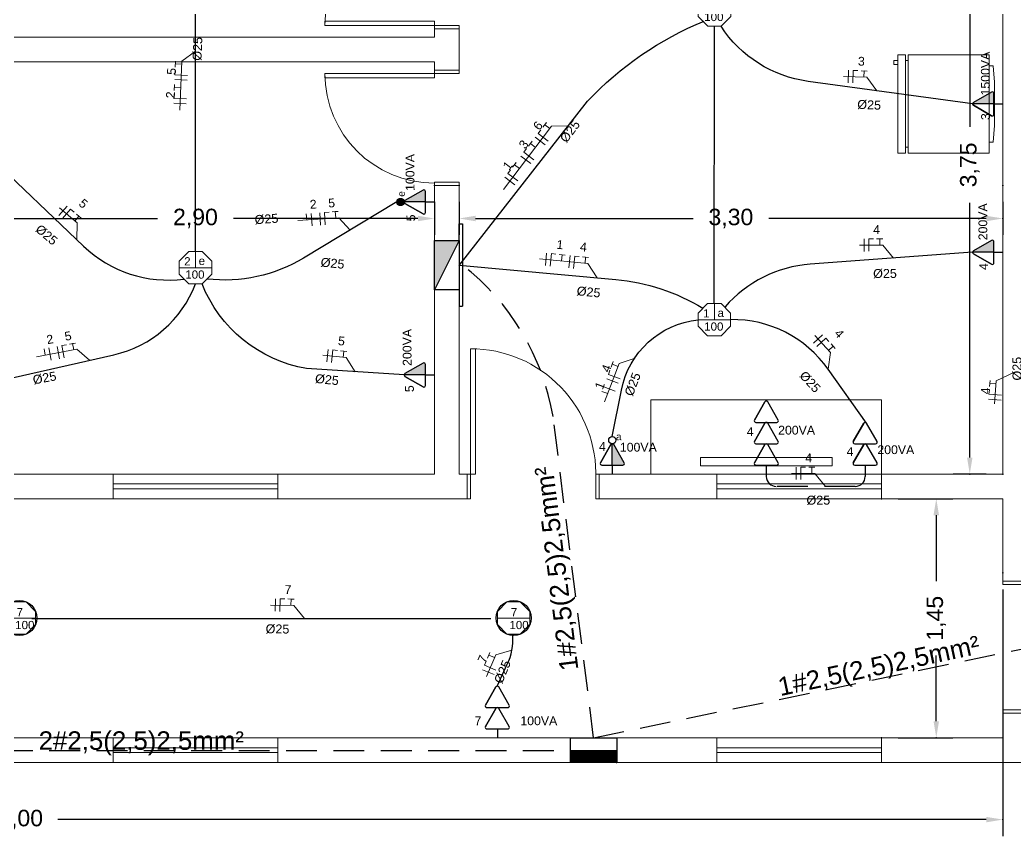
# Model space of a CAD drawing. Header units: millimetres. Extents: x 53 to 176, y -29 to 32.
# Drawn here: x 67.81 to 73.85, y 10.38 to 15.33 of the extents above; entities that cross this region are included whole.
import ezdxf

# ---------------------------------------------------------------- set-up
doc = ezdxf.new("R2010")
doc.units = ezdxf.units.MM
doc.linetypes.add('HIDDEN', pattern=[0.375, 0.25, -0.125])
doc.layers.get('0').update_dxf_attribs({"lineweight": 30})
for name, color, linetype in [('1 - Circuitos', 7, 'Continuous'), ('12 - Divisão dos circuitos', 7, 'Continuous'), ('5 - Identificadores', 7, 'Continuous'), ('7 - Eletroduto', 6, 'Continuous'), ('8 - Pontos de luz', 5, 'Continuous'), ('Pontos de iluminação', 5, 'Continuous'), ('Pontos de Tomadas', 240, 'Continuous')]:
    doc.layers.add(name, color=color, linetype=linetype)
for name, color, linetype, lineweight in [('19 - Diametros', 10, 'Continuous', 18), ('2 - Cotas', 242, 'Continuous', 9), ('3 - Cozinha', 160, 'Continuous', 20), ('4 - Edificação', 8, 'Continuous', 20), ('Portas', 251, 'Continuous', 9)]:
    doc.layers.add(name, color=color, linetype=linetype, lineweight=lineweight)
doc.styles.add('Arial0', font='arial.ttf', dxfattribs={"height": 3.14658})
doc.styles.add('SEACAD_Arial', font='arial.ttf')
doc.styles.get("Standard").update_dxf_attribs({"font": 'arial.ttf'})
doc.dimstyles.new('ISO-25', dxfattribs={"dimtxt": 0.1, "dimasz": 0.1, "dimexe": 0.1, "dimexo": 0.1, "dimgap": 0.1, "dimtad": 0, "dimzin": 1, "dimtxsty": 'Standard', "dimcen": 0.1, "dimadec": 0, "dimazin": 0, "dimtfac": 1, "dimtmove": 0, "dimatfit": 3, "dimfxl": 1, "dimarcsym": 0})

# ---------------------------------------------------------------- blocks, each defined once
blk = doc.blocks.new('*D44')
at = {"layer": '12 - Divisão dos circuitos', "color": 0, "transparency": 16777216}
for p in [(67.4208, 14.3244), (70.3208, 14.3244), (67.4208, 14.1244)]:
    blk.add_point(p, dxfattribs=at)
at = {"layer": '2 - Cotas', "color": 0, "lineweight": -2, "transparency": 16777216}
for p, q in [((67.4208, 14.2244), (67.4208, 14.0244)), ((70.3208, 14.2244), (70.3208, 14.0244)), ((67.5208, 14.1244), (68.6403, 14.1244)), ((70.2208, 14.1244), (69.1014, 14.1244))]:
    blk.add_line(p, q, dxfattribs=at)
at = {"layer": '2 - Cotas', "color": 0, "transparency": 16777216}
for points in [[(67.5208, 14.141), (67.5208, 14.1077), (67.4208, 14.1244)], [(70.2208, 14.141), (70.2208, 14.1077), (70.3208, 14.1244)]]:
    blk.add_solid(points, dxfattribs=at)
at = {"layer": '2 - Cotas', "color": 0, "transparency": 16777216, "insert": (68.8708, 14.1244), "char_height": 0.1, "attachment_point": 5}
blk.add_mtext('2,90', dxfattribs=at)
blk = doc.blocks.new('*D56')
at = {"layer": '12 - Divisão dos circuitos', "color": 0, "transparency": 16777216}
for p in [(73.7708, 16.3244), (73.5708, 12.5744), (73.7708, 12.5744)]:
    blk.add_point(p, dxfattribs=at)
at = {"layer": '2 - Cotas', "color": 0, "lineweight": -2, "transparency": 16777216}
for p, q in [((73.6708, 16.3244), (73.4708, 16.3244)), ((73.5708, 16.2244), (73.5708, 14.6796)), ((73.5708, 12.6744), (73.5708, 14.2192)), ((73.6708, 12.5744), (73.4708, 12.5744))]:
    blk.add_line(p, q, dxfattribs=at)
at = {"layer": '2 - Cotas', "color": 0, "transparency": 16777216}
for points in [[(73.5542, 16.2244), (73.5875, 16.2244), (73.5708, 16.3244)], [(73.5542, 12.6744), (73.5875, 12.6744), (73.5708, 12.5744)]]:
    blk.add_solid(points, dxfattribs=at)
at = {"layer": '2 - Cotas', "color": 0, "transparency": 16777216, "insert": (73.5708, 14.4494), "char_height": 0.1, "attachment_point": 5, "rotation": 90}
blk.add_mtext('3,75', dxfattribs=at)
blk = doc.blocks.new('*D57')
at = {"layer": '12 - Divisão dos circuitos', "color": 0, "transparency": 16777216}
for p in [(70.4708, 14.3244), (73.7708, 14.3244), (73.7708, 14.1244)]:
    blk.add_point(p, dxfattribs=at)
at = {"layer": '2 - Cotas', "color": 0, "lineweight": -2, "transparency": 16777216}
for p, q in [((70.4708, 14.2244), (70.4708, 14.0244)), ((73.7708, 14.2244), (73.7708, 14.0244)), ((70.5708, 14.1244), (71.8912, 14.1244)), ((73.6708, 14.1244), (72.3505, 14.1244))]:
    blk.add_line(p, q, dxfattribs=at)
at = {"layer": '2 - Cotas', "color": 0, "transparency": 16777216}
for points in [[(70.5708, 14.141), (70.5708, 14.1077), (70.4708, 14.1244)], [(73.6708, 14.141), (73.6708, 14.1077), (73.7708, 14.1244)]]:
    blk.add_solid(points, dxfattribs=at)
at = {"layer": '2 - Cotas', "color": 0, "transparency": 16777216, "insert": (72.1208, 14.1244), "char_height": 0.1, "attachment_point": 5}
blk.add_mtext('3,30', dxfattribs=at)
blk = doc.blocks.new('DUPLEX320PL')
for p, q in [((-0.058, -0.1246), (-0.058, -0.6181)), ((-0.058, -0.1246), (0.538, -0.1246)), ((0.538, -0.6181), (0.538, -0.1246)), ((0.538, -0.6181), (-0.058, -0.6181)), ((0.538, -0.6338), (-0.058, -0.6338)), ((-0.058, -0.6338), (-0.058, -0.6799)), ((-0.023, -0.6181), (-0.023, -0.6338)), ((0.503, -0.6338), (0.503, -0.6181)), ((0.538, -0.6338), (0.538, -0.6799)), ((-0.058, -0.6799), (0.538, -0.6799))]:
    blk.add_line(p, q)
blk.add_lwpolyline([(0.4713, -0.1246), (0.4713, -0.1005), (0.3713, -0.0932), (0.1087, -0.0932), (0.0087, -0.1005), (0.0087, -0.1246)])
blk.add_lwpolyline([(0.4797, -0.6799), (0.4797, -0.7042), (0.5039, -0.7042), (0.5039, -0.6799)], close=True)
blk = doc.blocks.new('*D73')
at = {"layer": '12 - Divisão dos circuitos', "color": 0, "transparency": 16777216}
for p in [(61.7708, 11.9744), (73.7708, 11.9744), (73.7708, 10.4782)]:
    blk.add_point(p, dxfattribs=at)
at = {"layer": '2 - Cotas', "color": 0, "lineweight": -2, "transparency": 16777216}
for p, q in [((61.7708, 11.8744), (61.7708, 10.3782)), ((73.7708, 11.8744), (73.7708, 10.3782)), ((61.8708, 10.4782), (67.507, 10.4782)), ((73.6708, 10.4782), (68.0347, 10.4782))]:
    blk.add_line(p, q, dxfattribs=at)
at = {"layer": '2 - Cotas', "color": 0, "transparency": 16777216}
for points in [[(61.8708, 10.4948), (61.8708, 10.4615), (61.7708, 10.4782)], [(73.6708, 10.4948), (73.6708, 10.4615), (73.7708, 10.4782)]]:
    blk.add_solid(points, dxfattribs=at)
at = {"layer": '2 - Cotas', "color": 0, "transparency": 16777216, "insert": (67.7708, 10.4782), "char_height": 0.1, "attachment_point": 5}
blk.add_mtext('12,00', dxfattribs=at)
blk = doc.blocks.new('*D74')
at = {"layer": '12 - Divisão dos circuitos', "color": 0, "transparency": 16777216}
for p in [(73.0358, 12.4244), (73.0358, 10.9744), (73.3674, 10.9744)]:
    blk.add_point(p, dxfattribs=at)
at = {"layer": '2 - Cotas', "color": 0, "lineweight": -2, "transparency": 16777216}
for p, q in [((73.1358, 12.4244), (73.4674, 12.4244)), ((73.3674, 12.3244), (73.3674, 11.9249)), ((73.3674, 11.0744), (73.3674, 11.4738)), ((73.1358, 10.9744), (73.4674, 10.9744))]:
    blk.add_line(p, q, dxfattribs=at)
at = {"layer": '2 - Cotas', "color": 0, "transparency": 16777216}
for points in [[(73.3507, 12.3244), (73.384, 12.3244), (73.3674, 12.4244)], [(73.3507, 11.0744), (73.384, 11.0744), (73.3674, 10.9744)]]:
    blk.add_solid(points, dxfattribs=at)
at = {"layer": '2 - Cotas', "color": 0, "transparency": 16777216, "insert": (73.3674, 11.6994), "char_height": 0.1, "attachment_point": 5, "rotation": 90}
blk.add_mtext('1,45', dxfattribs=at)
blk = doc.blocks.new('Sensor')
at = {"color": 5, "linetype": 'Continuous', "lineweight": 15, "true_color": 0x000005}
blk.add_lwpolyline([(63.6396, -14.1566), (63.5583, -14.1566), (63.5009, -14.215), (63.5009, -14.2947), (63.5583, -14.3531), (63.6396, -14.3531), (63.698, -14.2947), (63.698, -14.215)], close=True, dxfattribs=at)
blk.add_lwpolyline([(63.698, -14.2551), (63.5009, -14.2551), (63.5009, -14.2551)], dxfattribs=at)
at = {"layer": '8 - Pontos de luz'}
blk.add_circle((63.5995, -14.2551), 0.1064, dxfattribs=at)
at = {"layer": '5 - Identificadores'}
for tag, p in [('N', (63.5826, -14.2443)), ('S', (63.5739, -14.3226))]:
    blk.add_attdef(tag, p, '', height=0.05, dxfattribs=at)
blk = doc.blocks.new('ponto de luz')
at = {"color": 5, "linetype": 'Continuous', "lineweight": 15, "true_color": 0x000005}
blk.add_lwpolyline([(63.6396, -13.7603), (63.5583, -13.7603), (63.5009, -13.8188), (63.5009, -13.8984), (63.5583, -13.9569), (63.6396, -13.9569), (63.698, -13.8984), (63.698, -13.8188)], close=True, dxfattribs=at)
for points in [[(63.5995, -13.8589), (63.5995, -13.7603), (63.5995, -13.7603)], [(63.698, -13.8589), (63.5009, -13.8589), (63.5009, -13.8589)]]:
    blk.add_lwpolyline(points, dxfattribs=at)
at = {"layer": '1 - Circuitos'}
blk.add_attdef('N', (63.5309, -13.8452), '', height=0.05, dxfattribs=at)
at = {"layer": '5 - Identificadores', "flags": 4}
for tag, p in [('R', (63.6187, -13.8426)), ('S', (63.5376, -13.9254))]:
    blk.add_attdef(tag, p, '', height=0.05, dxfattribs=at)

msp = doc.modelspace()

# ---------------------------------------------------------------- hatches: boundary and pattern name
at = {"layer": '7 - Eletroduto'}
h = msp.add_hatch(color=256, dxfattribs=at)
h.dxf.hatch_style = 1
h.paths.add_polyline_path([(70.3208, 13.9917), (70.3208, 13.6917), (70.4708, 13.9917)])
at = {"layer": 'Pontos de Tomadas'}
h = msp.add_hatch(color=256, dxfattribs=at)
h.dxf.hatch_style = 1
h.paths.add_polyline_path([(73.5924, 14.8278, 0.268035), (73.5875, 14.8194), (73.7172, 14.8194), (73.7172, 14.8829, 0.577243), (73.7026, 14.8914)])
h = msp.add_hatch(color=256, dxfattribs=at)
h.dxf.hatch_style = 1
h.paths.add_polyline_path([(70.1424, 14.2328, 0.268035), (70.1375, 14.2244), (70.2672, 14.2244), (70.2672, 14.2879, 0.577243), (70.2526, 14.2964)])
h = msp.add_hatch(color=256, dxfattribs=at)
h.dxf.hatch_style = 1
h.paths.add_polyline_path([(70.1375, 14.2244, 1), (70.0935, 14.2244, 1)])
h = msp.add_hatch(color=256, dxfattribs=at)
h.dxf.hatch_style = 1
h.paths.add_polyline_path([(73.5924, 13.9278, 0.268035), (73.5875, 13.9194), (73.7172, 13.9194), (73.7172, 13.9829, 0.577243), (73.7026, 13.9914)])
h = msp.add_hatch(color=256, dxfattribs=at)
h.dxf.hatch_style = 1
h.paths.add_polyline_path([(70.1424, 13.1835, 0.268035), (70.1375, 13.175), (70.2672, 13.175), (70.2672, 13.2386, 0.577243), (70.2526, 13.247)])
h = msp.add_hatch(color=256, dxfattribs=at)
h.dxf.hatch_style = 1
h.paths.add_polyline_path([(71.4093, 12.7528, 0.268035), (71.4008, 12.7577), (71.4008, 12.628), (71.4644, 12.628, 0.577243), (71.4728, 12.6426)])

# ---------------------------------------------------------------- linework, layer by layer
at = {"layer": '1 - Circuitos', "color": 5, "linetype": 'Continuous', "lineweight": 15, "true_color": 0x000005}
for points in [[(68.8704, 15.1386), (68.7882, 15.0778), (68.775, 14.7824)], [(73.0072, 14.8987), (72.9461, 14.9806), (72.8048, 14.9865)], [(71.1341, 14.6869), (71.0319, 14.6837), (70.7402, 14.3002)], [(68.1503, 13.9953), (68.1526, 14.0975), (68.0448, 14.1891)], [(69.8102, 14.0543), (69.7404, 14.129), (69.4928, 14.1116)], [(73.1076, 13.884), (73.0428, 13.963), (72.9013, 13.9623)], [(71.3093, 13.7649), (71.2532, 13.8504), (70.9589, 13.8802)], [(72.7111, 13.2094), (72.726, 13.3105), (72.6304, 13.4147)], [(68.2278, 13.2649), (68.15, 13.3312), (67.906, 13.286)], [(69.8412, 13.1949), (69.7851, 13.2803), (69.6443, 13.2944)], [(71.5397, 13.2761), (71.4426, 13.2441), (71.3545, 13.012)], [(73.8458, 13.1947), (73.7318, 13.1406), (73.721, 12.9995)], [(72.6951, 12.4994), (72.6304, 12.5784), (72.4889, 12.5777)], [(69.532, 11.6976), (69.4686, 11.7778), (69.3272, 11.7796)], [(70.7912, 11.5055), (70.6931, 11.477), (70.6381, 11.3466)]]:
    msp.add_lwpolyline(points, dxfattribs=at)
at = {"layer": '1 - Circuitos', "color": 7, "linetype": 'Continuous', "lineweight": 15, "true_color": 0x000007}
for points in [[(68.7484, 15.0425), (68.7501, 15.0796), (68.7493, 15.0616), (68.7874, 15.0599)], [(68.7476, 15.0231), (68.7463, 14.9954), (68.8219, 14.992)], [(72.8317, 14.9479), (72.8348, 15.0235), (72.8348, 15.0235)], [(72.8912, 15.0211), (72.8636, 15.0223), (72.8604, 14.9467)], [(72.9107, 15.0203), (72.9477, 15.0188), (72.9298, 15.0195), (72.9282, 14.9814)], [(68.7421, 14.8999), (68.7437, 14.9369), (68.7429, 14.9189), (68.7811, 14.9172)], [(68.8206, 14.9633), (68.745, 14.9666), (68.745, 14.9666)], [(68.7412, 14.8804), (68.74, 14.8527), (68.8155, 14.8494)], [(68.8142, 14.8206), (68.7387, 14.8239), (68.7387, 14.8239)], [(70.9791, 14.6774), (71.0015, 14.7069), (70.9907, 14.6926), (71.021, 14.6694)], [(70.9673, 14.6619), (70.9505, 14.6398), (71.0107, 14.594)], [(70.8926, 14.5637), (70.9151, 14.5932), (70.9042, 14.5789), (70.9346, 14.5558)], [(70.9933, 14.5711), (70.9331, 14.6169), (70.9331, 14.6169)], [(70.9068, 14.4574), (70.8466, 14.5032), (70.8466, 14.5032)], [(70.8808, 14.5482), (70.8641, 14.5262), (70.9243, 14.4804)], [(70.7949, 14.4352), (70.8174, 14.4647), (70.8065, 14.4504), (70.8369, 14.4273)], [(70.7831, 14.4198), (70.7664, 14.3977), (70.8266, 14.3519)], [(70.8091, 14.329), (70.7489, 14.3748), (70.7489, 14.3748)], [(68.0422, 14.1421), (68.0912, 14.1998), (68.0912, 14.1998)], [(68.1342, 14.1632), (68.1131, 14.1811), (68.0642, 14.1235)], [(68.1491, 14.1506), (68.1773, 14.1266), (68.1636, 14.1382), (68.1389, 14.1091)], [(69.5464, 14.1157), (69.5437, 14.1534), (69.5437, 14.1534)], [(69.5792, 14.0801), (69.5739, 14.1556), (69.5739, 14.1556)], [(69.6303, 14.0837), (69.625, 14.1591), (69.625, 14.1591)], [(69.6814, 14.1631), (69.6538, 14.1612), (69.659, 14.0857)], [(69.7008, 14.1645), (69.7378, 14.1671), (69.7198, 14.1658), (69.7225, 14.1277)], [(72.9299, 13.925), (72.9296, 14.0006), (72.9296, 14.0006)], [(72.9861, 14.0009), (72.9584, 14.0008), (72.9588, 13.9252)], [(73.0055, 14.001), (73.0426, 14.0012), (73.0246, 14.0011), (73.0248, 13.9629)], [(70.9949, 13.839), (71.0025, 13.9142), (71.0025, 13.9142)], [(71.0587, 13.9085), (71.0312, 13.9113), (71.0236, 13.836)], [(71.0781, 13.9065), (71.115, 13.9028), (71.0971, 13.9046), (71.0932, 13.8666)], [(71.137, 13.8245), (71.1446, 13.8998), (71.1446, 13.8998)], [(71.2008, 13.8941), (71.1733, 13.8968), (71.1656, 13.8216)], [(71.2202, 13.8921), (71.2571, 13.8883), (71.2392, 13.8902), (71.2353, 13.8522)], [(72.622, 13.3684), (72.6777, 13.4196), (72.6777, 13.4196)], [(68.0875, 13.3585), (68.0603, 13.3534), (68.074, 13.2791)], [(68.1066, 13.362), (68.1431, 13.3688), (68.1254, 13.3655), (68.1324, 13.328)], [(72.7159, 13.3779), (72.6972, 13.3983), (72.6415, 13.3472)], [(72.7291, 13.3636), (72.7542, 13.3363), (72.742, 13.3495), (72.7139, 13.3237)], [(67.9587, 13.2962), (67.9518, 13.3333), (67.9518, 13.3333)], [(67.9953, 13.2645), (67.9815, 13.3388), (67.9815, 13.3388)], [(68.0457, 13.2738), (68.0319, 13.3482), (68.0319, 13.3482)], [(69.6688, 13.2543), (69.6764, 13.3296), (69.6764, 13.3296)], [(69.7326, 13.3239), (69.7051, 13.3267), (69.6975, 13.2515)], [(69.752, 13.322), (69.7889, 13.3183), (69.771, 13.3201), (69.7672, 13.2821)], [(71.3938, 13.223), (71.4069, 13.2577), (71.4005, 13.2409), (71.4362, 13.2273)], [(71.3869, 13.2048), (71.377, 13.1789), (71.4477, 13.1521)], [(71.4375, 13.1251), (71.3668, 13.152), (71.3668, 13.152)], [(73.691, 13.1049), (73.6938, 13.1418), (73.6924, 13.1239), (73.7305, 13.121)], [(71.3732, 13.0624), (71.3379, 13.0758), (71.3379, 13.0758)], [(71.4193, 13.0772), (71.3486, 13.1041), (71.3486, 13.1041)], [(73.6895, 13.0854), (73.6874, 13.0578), (73.7628, 13.0521)], [(73.7606, 13.0233), (73.6852, 13.0291), (73.6852, 13.0291)], [(72.5175, 12.5404), (72.5171, 12.616), (72.5171, 12.616)], [(72.5736, 12.6163), (72.5459, 12.6162), (72.5463, 12.5406)], [(72.5931, 12.6164), (72.6302, 12.6166), (72.6122, 12.6165), (72.6124, 12.5783)], [(69.3551, 11.7418), (69.3561, 11.8174), (69.3561, 11.8174)], [(69.4126, 11.8167), (69.3849, 11.817), (69.3839, 11.7414)], [(69.4321, 11.8164), (69.4691, 11.8159), (69.4511, 11.8162), (69.4507, 11.778)], [(70.6435, 11.4576), (70.6579, 11.4918), (70.6509, 11.4752), (70.6861, 11.4604)], [(70.6359, 11.4397), (70.6252, 11.4142), (70.6949, 11.3848)], [(70.6837, 11.3583), (70.614, 11.3876), (70.614, 11.3876)]]:
    msp.add_lwpolyline(points, dxfattribs=at)
at = {"layer": '3 - Cozinha'}
for points in [[(73.0358, 13.0244), (71.6358, 13.0244), (71.6358, 12.5744), (73.0358, 12.5744)], [(72.7358, 12.6744), (71.9358, 12.6744), (71.9358, 12.6244), (72.7358, 12.6244)]]:
    msp.add_lwpolyline(points, close=True, dxfattribs=at)
at = {"layer": '4 - Edificação'}
for p, q in [((73.7708, 16.3244), (73.7708, 12.5744)), ((67.4208, 15.2244), (70.3208, 15.2244)), ((70.3208, 15.2244), (70.3208, 15.2744)), ((70.3208, 15.2744), (70.4708, 15.2744)), ((70.4708, 15.2744), (70.4708, 15.0244)), ((67.4208, 15.0744), (70.3208, 15.0744)), ((70.3208, 15.0244), (70.3208, 15.0744)), ((70.4708, 15.0244), (70.3208, 15.0244)), ((70.4708, 14.3244), (70.3208, 14.3244)), ((70.3208, 14.3244), (70.3208, 12.5744)), ((70.4708, 12.5744), (70.4708, 14.3244)), ((70.3208, 12.5744), (67.4208, 12.5744)), ((70.5408, 12.5744), (70.4708, 12.5744)), ((73.7708, 12.5744), (71.3008, 12.5744)), ((71.3208, 12.4244), (71.3208, 12.5744)), ((63.6208, 12.4244), (70.5408, 12.4244)), ((71.3008, 12.4244), (73.7708, 12.4244)), ((73.7708, 12.4244), (73.7708, 11.9244)), ((73.9208, 11.9244), (73.7708, 11.9244)), ((73.7708, 10.9744), (73.7708, 11.1244)), ((73.7708, 11.1244), (73.9208, 11.1244)), ((61.6708, 10.9744), (73.7708, 10.9744)), ((55.6708, 10.8244), (80.4208, 10.8244))]:
    msp.add_line(p, q, dxfattribs=at)
msp.add_lwpolyline([(53.5708, 10.8244), (80.5708, 10.8244), (80.5708, 18.8244), (53.5708, 18.8244)], close=True, dxfattribs=at)
at = {"layer": '7 - Eletroduto'}
for p, q in [((70.4708, 13.9917), (70.4708, 14.0917)), ((70.4708, 14.0917), (70.4908, 14.0917)), ((70.4908, 14.0917), (70.4908, 13.5917)), ((70.3208, 13.6917), (70.3208, 13.9917)), ((70.3208, 13.9917), (70.4708, 13.9917)), ((70.4708, 13.9917), (70.3208, 13.6917)), ((70.4708, 13.9917), (70.4708, 13.6917)), ((70.4708, 13.6917), (70.3208, 13.6917)), ((70.4708, 13.6917), (70.4708, 13.5917)), ((70.4708, 13.5917), (70.4908, 13.5917)), ((72.3358, 12.5744), (72.3358, 12.5594)), ((72.9358, 12.5744), (72.9358, 12.5594)), ((67.8772, 11.6976), (70.6644, 11.6976)), ((71.1477, 10.8981), (71.4277, 10.8981))]:
    msp.add_line(p, q, dxfattribs=at)
at = {"layer": '7 - Eletroduto', "linetype": 'HIDDEN', "ltscale": 0.75}
for p, q in [((72.8758, 12.4994), (72.3958, 12.4994)), ((62.8082, 10.8994), (71.1477, 10.8972))]:
    msp.add_line(p, q, dxfattribs=at)
at = {"layer": '7 - Eletroduto', "linetype": 'Continuous'}
for p, q in [((71.1477, 10.8972), (71.1485, 10.8981)), ((71.1477, 10.8963), (71.1495, 10.8981)), ((71.1477, 10.8953), (71.1505, 10.8981)), ((71.1477, 10.8943), (71.1515, 10.8981)), ((71.1477, 10.8933), (71.1525, 10.8981)), ((71.1477, 10.8923), (71.1535, 10.8981)), ((71.1477, 10.8913), (71.1544, 10.8981)), ((71.1477, 10.8903), (71.1554, 10.8981)), ((71.1477, 10.8893), (71.1564, 10.8981)), ((71.1477, 10.8883), (71.1574, 10.8981)), ((71.1477, 10.8873), (71.1584, 10.8981)), ((71.1477, 10.8863), (71.1594, 10.8981)), ((71.1477, 10.8854), (71.1604, 10.8981)), ((71.1477, 10.8844), (71.1614, 10.8981)), ((71.1477, 10.8834), (71.1624, 10.8981)), ((71.1477, 10.8824), (71.1634, 10.8981)), ((71.1477, 10.8814), (71.1644, 10.8981)), ((71.1477, 10.8804), (71.1653, 10.8981)), ((71.1477, 10.8794), (71.1663, 10.8981)), ((71.1477, 10.8784), (71.1673, 10.8981)), ((71.1477, 10.8774), (71.1683, 10.8981)), ((71.1477, 10.8764), (71.1693, 10.8981)), ((71.1477, 10.8755), (71.1703, 10.8981)), ((71.1477, 10.8745), (71.1713, 10.8981)), ((71.1477, 10.8735), (71.1723, 10.8981)), ((71.1477, 10.8725), (71.1733, 10.8981)), ((71.1477, 10.8715), (71.1743, 10.8981)), ((71.1477, 10.8705), (71.1752, 10.8981)), ((71.1477, 10.8695), (71.1762, 10.8981)), ((71.1477, 10.8685), (71.1772, 10.8981)), ((71.1477, 10.8675), (71.1782, 10.8981)), ((71.1477, 10.8665), (71.1792, 10.8981)), ((71.1477, 10.8656), (71.1802, 10.8981)), ((71.1477, 10.8646), (71.1812, 10.8981)), ((71.1477, 10.8636), (71.1822, 10.8981)), ((71.1477, 10.8626), (71.1832, 10.8981)), ((71.1477, 10.8616), (71.1842, 10.8981)), ((71.1477, 10.8606), (71.1851, 10.8981)), ((71.1477, 10.8596), (71.1861, 10.8981)), ((71.1477, 10.8586), (71.1871, 10.8981)), ((71.1477, 10.8576), (71.1881, 10.8981)), ((71.1477, 10.8566), (71.1891, 10.8981)), ((71.1477, 10.8557), (71.1901, 10.8981)), ((71.1477, 10.8547), (71.1911, 10.8981)), ((71.1477, 10.8537), (71.1921, 10.8981)), ((71.1477, 10.8527), (71.1931, 10.8981)), ((71.1477, 10.8517), (71.1941, 10.8981)), ((71.1477, 10.8507), (71.195, 10.8981)), ((71.1477, 10.8497), (71.196, 10.8981)), ((71.1477, 10.8487), (71.197, 10.8981)), ((71.1477, 10.8477), (71.198, 10.8981)), ((71.1477, 10.8467), (71.199, 10.8981)), ((71.1477, 10.8457), (71.2, 10.8981)), ((71.1477, 10.8448), (71.201, 10.8981)), ((71.1477, 10.8438), (71.202, 10.8981)), ((71.1477, 10.8428), (71.203, 10.8981)), ((71.1477, 10.8418), (71.204, 10.8981)), ((71.1477, 10.8408), (71.2049, 10.8981)), ((71.1477, 10.8398), (71.2059, 10.8981)), ((71.1477, 10.8388), (71.2069, 10.8981)), ((71.1477, 10.8378), (71.2079, 10.8981)), ((71.1477, 10.8368), (71.2089, 10.8981)), ((71.1477, 10.8358), (71.2099, 10.8981)), ((71.1477, 10.8349), (71.2109, 10.8981)), ((71.1477, 10.8339), (71.2119, 10.8981)), ((71.1477, 10.8329), (71.2129, 10.8981)), ((71.1477, 10.8319), (71.2139, 10.8981)), ((71.1477, 10.8309), (71.2149, 10.8981)), ((71.1477, 10.8299), (71.2158, 10.8981)), ((71.1477, 10.8289), (71.2168, 10.8981)), ((71.1477, 10.8279), (71.2178, 10.8981)), ((71.1477, 10.8269), (71.2188, 10.8981)), ((71.1477, 10.8259), (71.2198, 10.8981)), ((71.1477, 10.825), (71.2208, 10.8981)), ((71.1481, 10.8244), (71.2218, 10.8981)), ((71.1491, 10.8244), (71.2228, 10.8981)), ((71.1501, 10.8244), (71.2238, 10.8981)), ((71.1511, 10.8244), (71.2248, 10.8981)), ((71.152, 10.8244), (71.2257, 10.8981)), ((71.153, 10.8244), (71.2267, 10.8981)), ((71.154, 10.8244), (71.2277, 10.8981)), ((71.155, 10.8244), (71.2287, 10.8981)), ((71.156, 10.8244), (71.2297, 10.8981)), ((71.157, 10.8244), (71.2307, 10.8981)), ((71.158, 10.8244), (71.2317, 10.8981)), ((71.159, 10.8244), (71.2327, 10.8981)), ((71.16, 10.8244), (71.2337, 10.8981)), ((71.161, 10.8244), (71.2347, 10.8981)), ((71.162, 10.8244), (71.2356, 10.8981)), ((71.1629, 10.8244), (71.2366, 10.8981)), ((71.1639, 10.8244), (71.2376, 10.8981)), ((71.1649, 10.8244), (71.2386, 10.8981)), ((71.1659, 10.8244), (71.2396, 10.8981)), ((71.1669, 10.8244), (71.2406, 10.8981)), ((71.1679, 10.8244), (71.2416, 10.8981)), ((71.1689, 10.8244), (71.2426, 10.8981)), ((71.1699, 10.8244), (71.2436, 10.8981)), ((71.1709, 10.8244), (71.2446, 10.8981)), ((71.1719, 10.8244), (71.2455, 10.8981)), ((71.1728, 10.8244), (71.2465, 10.8981)), ((71.1738, 10.8244), (71.2475, 10.8981)), ((71.1748, 10.8244), (71.2485, 10.8981)), ((71.1758, 10.8244), (71.2495, 10.8981)), ((71.1768, 10.8244), (71.2505, 10.8981)), ((71.1778, 10.8244), (71.2515, 10.8981)), ((71.1788, 10.8244), (71.2525, 10.8981)), ((71.1798, 10.8244), (71.2535, 10.8981)), ((71.1808, 10.8244), (71.2545, 10.8981)), ((71.1818, 10.8244), (71.2555, 10.8981)), ((71.1827, 10.8244), (71.2564, 10.8981)), ((71.1837, 10.8244), (71.2574, 10.8981)), ((71.1847, 10.8244), (71.2584, 10.8981)), ((71.1857, 10.8244), (71.2594, 10.8981)), ((71.1867, 10.8244), (71.2604, 10.8981)), ((71.1877, 10.8244), (71.2614, 10.8981)), ((71.1887, 10.8244), (71.2624, 10.8981)), ((71.1897, 10.8244), (71.2634, 10.8981)), ((71.1907, 10.8244), (71.2644, 10.8981)), ((71.1917, 10.8244), (71.2654, 10.8981)), ((71.1926, 10.8244), (71.2663, 10.8981)), ((71.1936, 10.8244), (71.2673, 10.8981)), ((71.1946, 10.8244), (71.2683, 10.8981)), ((71.1956, 10.8244), (71.2693, 10.8981)), ((71.1966, 10.8244), (71.2703, 10.8981)), ((71.1976, 10.8244), (71.2713, 10.8981)), ((71.1986, 10.8244), (71.2723, 10.8981)), ((71.1996, 10.8244), (71.2733, 10.8981)), ((71.2006, 10.8244), (71.2743, 10.8981)), ((71.2016, 10.8244), (71.2753, 10.8981)), ((71.2026, 10.8244), (71.2762, 10.8981)), ((71.2035, 10.8244), (71.2772, 10.8981)), ((71.2045, 10.8244), (71.2782, 10.8981)), ((71.2055, 10.8244), (71.2792, 10.8981)), ((71.2065, 10.8244), (71.2802, 10.8981)), ((71.2075, 10.8244), (71.2812, 10.8981)), ((71.2085, 10.8244), (71.2822, 10.8981)), ((71.2095, 10.8244), (71.2832, 10.8981)), ((71.2105, 10.8244), (71.2842, 10.8981)), ((71.2115, 10.8244), (71.2852, 10.8981)), ((71.2125, 10.8244), (71.2861, 10.8981)), ((71.2134, 10.8244), (71.2871, 10.8981)), ((71.2144, 10.8244), (71.2881, 10.8981)), ((71.2154, 10.8244), (71.2891, 10.8981)), ((71.2164, 10.8244), (71.2901, 10.8981)), ((71.2174, 10.8244), (71.2911, 10.8981)), ((71.2184, 10.8244), (71.2921, 10.8981)), ((71.2194, 10.8244), (71.2931, 10.8981)), ((71.2204, 10.8244), (71.2941, 10.8981)), ((71.2214, 10.8244), (71.2951, 10.8981)), ((71.2224, 10.8244), (71.2961, 10.8981)), ((71.2233, 10.8244), (71.297, 10.8981)), ((71.2243, 10.8244), (71.298, 10.8981)), ((71.2253, 10.8244), (71.299, 10.8981)), ((71.2263, 10.8244), (71.3, 10.8981)), ((71.2273, 10.8244), (71.301, 10.8981)), ((71.2283, 10.8244), (71.302, 10.8981)), ((71.2293, 10.8244), (71.303, 10.8981)), ((71.2303, 10.8244), (71.304, 10.8981)), ((71.2313, 10.8244), (71.305, 10.8981)), ((71.2323, 10.8244), (71.306, 10.8981)), ((71.2332, 10.8244), (71.3069, 10.8981)), ((71.2342, 10.8244), (71.3079, 10.8981)), ((71.2352, 10.8244), (71.3089, 10.8981)), ((71.2362, 10.8244), (71.3099, 10.8981)), ((71.2372, 10.8244), (71.3109, 10.8981)), ((71.2382, 10.8244), (71.3119, 10.8981)), ((71.2392, 10.8244), (71.3129, 10.8981)), ((71.2402, 10.8244), (71.3139, 10.8981)), ((71.2412, 10.8244), (71.3149, 10.8981)), ((71.2422, 10.8244), (71.3159, 10.8981)), ((71.2432, 10.8244), (71.3168, 10.8981)), ((71.2441, 10.8244), (71.3178, 10.8981)), ((71.2451, 10.8244), (71.3188, 10.8981)), ((71.2461, 10.8244), (71.3198, 10.8981)), ((71.2471, 10.8244), (71.3208, 10.8981)), ((71.2481, 10.8244), (71.3218, 10.8981)), ((71.2491, 10.8244), (71.3228, 10.8981)), ((71.2501, 10.8244), (71.3238, 10.8981)), ((71.2511, 10.8244), (71.3248, 10.8981)), ((71.2521, 10.8244), (71.3258, 10.8981)), ((71.2531, 10.8244), (71.3267, 10.8981)), ((71.254, 10.8244), (71.3277, 10.8981)), ((71.255, 10.8244), (71.3287, 10.8981)), ((71.256, 10.8244), (71.3297, 10.8981)), ((71.257, 10.8244), (71.3307, 10.8981)), ((71.258, 10.8244), (71.3317, 10.8981)), ((71.259, 10.8244), (71.3327, 10.8981)), ((71.26, 10.8244), (71.3337, 10.8981)), ((71.261, 10.8244), (71.3347, 10.8981)), ((71.262, 10.8244), (71.3357, 10.8981)), ((71.263, 10.8244), (71.3367, 10.8981)), ((71.2639, 10.8244), (71.3376, 10.8981)), ((71.2649, 10.8244), (71.3386, 10.8981)), ((71.2659, 10.8244), (71.3396, 10.8981)), ((71.2669, 10.8244), (71.3406, 10.8981)), ((71.2679, 10.8244), (71.3416, 10.8981)), ((71.2689, 10.8244), (71.3426, 10.8981)), ((71.2699, 10.8244), (71.3436, 10.8981)), ((71.2709, 10.8244), (71.3446, 10.8981)), ((71.2719, 10.8244), (71.3456, 10.8981)), ((71.2729, 10.8244), (71.3466, 10.8981)), ((71.2738, 10.8244), (71.3475, 10.8981)), ((71.2748, 10.8244), (71.3485, 10.8981)), ((71.2758, 10.8244), (71.3495, 10.8981)), ((71.2768, 10.8244), (71.3505, 10.8981)), ((71.2778, 10.8244), (71.3515, 10.8981)), ((71.2788, 10.8244), (71.3525, 10.8981)), ((71.2798, 10.8244), (71.3535, 10.8981)), ((71.2808, 10.8244), (71.3545, 10.8981)), ((71.2818, 10.8244), (71.3555, 10.8981)), ((71.2828, 10.8244), (71.3565, 10.8981)), ((71.2837, 10.8244), (71.3574, 10.8981)), ((71.2847, 10.8244), (71.3584, 10.8981)), ((71.2857, 10.8244), (71.3594, 10.8981)), ((71.2867, 10.8244), (71.3604, 10.8981)), ((71.2877, 10.8244), (71.3614, 10.8981)), ((71.2887, 10.8244), (71.3624, 10.8981)), ((71.2897, 10.8244), (71.3634, 10.8981)), ((71.2907, 10.8244), (71.3644, 10.8981)), ((71.2917, 10.8244), (71.3654, 10.8981)), ((71.2927, 10.8244), (71.3664, 10.8981)), ((71.2937, 10.8244), (71.3673, 10.8981)), ((71.2946, 10.8244), (71.3683, 10.8981)), ((71.2956, 10.8244), (71.3693, 10.8981)), ((71.2966, 10.8244), (71.3703, 10.8981)), ((71.2976, 10.8244), (71.3713, 10.8981)), ((71.2986, 10.8244), (71.3723, 10.8981)), ((71.2996, 10.8244), (71.3733, 10.8981)), ((71.3006, 10.8244), (71.3743, 10.8981)), ((71.3016, 10.8244), (71.3753, 10.8981)), ((71.3026, 10.8244), (71.3763, 10.8981)), ((71.3036, 10.8244), (71.3772, 10.8981)), ((71.3045, 10.8244), (71.3782, 10.8981)), ((71.3055, 10.8244), (71.3792, 10.8981)), ((71.3065, 10.8244), (71.3802, 10.8981)), ((71.3075, 10.8244), (71.3812, 10.8981)), ((71.3085, 10.8244), (71.3822, 10.8981)), ((71.3095, 10.8244), (71.3832, 10.8981)), ((71.3105, 10.8244), (71.3842, 10.8981)), ((71.3115, 10.8244), (71.3852, 10.8981)), ((71.3125, 10.8244), (71.3862, 10.8981)), ((71.3135, 10.8244), (71.3872, 10.8981)), ((71.3144, 10.8244), (71.3881, 10.8981)), ((71.3154, 10.8244), (71.3891, 10.8981)), ((71.3164, 10.8244), (71.3901, 10.8981)), ((71.3174, 10.8244), (71.3911, 10.8981)), ((71.3184, 10.8244), (71.3921, 10.8981)), ((71.3194, 10.8244), (71.3931, 10.8981)), ((71.3204, 10.8244), (71.3941, 10.8981)), ((71.3214, 10.8244), (71.3951, 10.8981)), ((71.3224, 10.8244), (71.3961, 10.8981)), ((71.3234, 10.8244), (71.3971, 10.8981)), ((71.3243, 10.8244), (71.398, 10.8981)), ((71.3253, 10.8244), (71.399, 10.8981)), ((71.3263, 10.8244), (71.4, 10.8981)), ((71.3273, 10.8244), (71.401, 10.8981)), ((71.3283, 10.8244), (71.402, 10.8981)), ((71.3293, 10.8244), (71.403, 10.8981)), ((71.3303, 10.8244), (71.404, 10.8981)), ((71.3313, 10.8244), (71.405, 10.8981)), ((71.3323, 10.8244), (71.406, 10.8981)), ((71.3333, 10.8244), (71.407, 10.8981)), ((71.3343, 10.8244), (71.4079, 10.8981)), ((71.3352, 10.8244), (71.4089, 10.8981)), ((71.3362, 10.8244), (71.4099, 10.8981)), ((71.3372, 10.8244), (71.4109, 10.8981)), ((71.3382, 10.8244), (71.4119, 10.8981)), ((71.3392, 10.8244), (71.4129, 10.8981)), ((71.3402, 10.8244), (71.4139, 10.8981)), ((71.3412, 10.8244), (71.4149, 10.8981)), ((71.3422, 10.8244), (71.4159, 10.8981)), ((71.3432, 10.8244), (71.4169, 10.8981)), ((71.3442, 10.8244), (71.4178, 10.8981)), ((71.3451, 10.8244), (71.4188, 10.8981)), ((71.3461, 10.8244), (71.4198, 10.8981)), ((71.3471, 10.8244), (71.4208, 10.8981)), ((71.3481, 10.8244), (71.4218, 10.8981)), ((71.3491, 10.8244), (71.4228, 10.8981)), ((71.3501, 10.8244), (71.4238, 10.8981)), ((71.3511, 10.8244), (71.4248, 10.8981)), ((71.3521, 10.8244), (71.4258, 10.8981)), ((71.3531, 10.8244), (71.4268, 10.8981)), ((71.3541, 10.8244), (71.4277, 10.8981)), ((71.355, 10.8244), (71.4277, 10.8971)), ((71.356, 10.8244), (71.4277, 10.8961)), ((71.357, 10.8244), (71.4277, 10.8951)), ((71.358, 10.8244), (71.4277, 10.8941)), ((71.359, 10.8244), (71.4277, 10.8931)), ((71.36, 10.8244), (71.4277, 10.8921)), ((71.361, 10.8244), (71.4277, 10.8911)), ((71.362, 10.8244), (71.4277, 10.8902)), ((71.363, 10.8244), (71.4277, 10.8892)), ((71.364, 10.8244), (71.4277, 10.8882)), ((71.3649, 10.8244), (71.4277, 10.8872)), ((71.3659, 10.8244), (71.4277, 10.8862)), ((71.3669, 10.8244), (71.4277, 10.8852)), ((71.3679, 10.8244), (71.4277, 10.8842)), ((71.3689, 10.8244), (71.4277, 10.8832)), ((71.3699, 10.8244), (71.4277, 10.8822)), ((71.3709, 10.8244), (71.4277, 10.8812)), ((71.3719, 10.8244), (71.4277, 10.8803)), ((71.3729, 10.8244), (71.4277, 10.8793)), ((71.3739, 10.8244), (71.4277, 10.8783)), ((71.3749, 10.8244), (71.4277, 10.8773)), ((71.3758, 10.8244), (71.4277, 10.8763)), ((71.3768, 10.8244), (71.4277, 10.8753)), ((71.3778, 10.8244), (71.4277, 10.8743)), ((71.3788, 10.8244), (71.4277, 10.8733)), ((71.3798, 10.8244), (71.4277, 10.8723)), ((71.3808, 10.8244), (71.4277, 10.8713)), ((71.3818, 10.8244), (71.4277, 10.8703)), ((71.3828, 10.8244), (71.4277, 10.8694)), ((71.3838, 10.8244), (71.4277, 10.8684)), ((71.3848, 10.8244), (71.4277, 10.8674)), ((71.3857, 10.8244), (71.4277, 10.8664)), ((71.3867, 10.8244), (71.4277, 10.8654)), ((71.3877, 10.8244), (71.4277, 10.8644)), ((71.3887, 10.8244), (71.4277, 10.8634)), ((71.3897, 10.8244), (71.4277, 10.8624)), ((71.3907, 10.8244), (71.4277, 10.8614)), ((71.3917, 10.8244), (71.4277, 10.8604)), ((71.3927, 10.8244), (71.4277, 10.8595)), ((71.3937, 10.8244), (71.4277, 10.8585)), ((71.3947, 10.8244), (71.4277, 10.8575)), ((71.3956, 10.8244), (71.4277, 10.8565)), ((71.3966, 10.8244), (71.4277, 10.8555)), ((71.3976, 10.8244), (71.4277, 10.8545)), ((71.3986, 10.8244), (71.4277, 10.8535)), ((71.3996, 10.8244), (71.4277, 10.8525)), ((71.4006, 10.8244), (71.4277, 10.8515)), ((71.4016, 10.8244), (71.4277, 10.8505)), ((71.4026, 10.8244), (71.4277, 10.8496)), ((71.4036, 10.8244), (71.4277, 10.8486)), ((71.4046, 10.8244), (71.4277, 10.8476)), ((71.4055, 10.8244), (71.4277, 10.8466)), ((71.4065, 10.8244), (71.4277, 10.8456)), ((71.4075, 10.8244), (71.4277, 10.8446)), ((71.4085, 10.8244), (71.4277, 10.8436)), ((71.4095, 10.8244), (71.4277, 10.8426)), ((71.4105, 10.8244), (71.4277, 10.8416)), ((71.4115, 10.8244), (71.4277, 10.8406)), ((71.4125, 10.8244), (71.4277, 10.8397)), ((71.4135, 10.8244), (71.4277, 10.8387)), ((71.4145, 10.8244), (71.4277, 10.8377)), ((71.4155, 10.8244), (71.4277, 10.8367)), ((71.4164, 10.8244), (71.4277, 10.8357)), ((71.4174, 10.8244), (71.4277, 10.8347)), ((71.4184, 10.8244), (71.4277, 10.8337)), ((71.4194, 10.8244), (71.4277, 10.8327)), ((71.4204, 10.8244), (71.4277, 10.8317)), ((71.4214, 10.8244), (71.4277, 10.8307)), ((71.4224, 10.8244), (71.4277, 10.8297)), ((71.4234, 10.8244), (71.4277, 10.8288)), ((71.4244, 10.8244), (71.4277, 10.8278)), ((71.4254, 10.8244), (71.4277, 10.8268)), ((71.4263, 10.8244), (71.4277, 10.8258)), ((71.4273, 10.8244), (71.4277, 10.8248))]:
    msp.add_line(p, q, dxfattribs=at)
at = {"layer": '7 - Eletroduto'}
for points in [[(68.8704, 13.9244), (68.8704, 16.3528)], [(72.0202, 13.609), (72.0204, 15.2903)]]:
    msp.add_lwpolyline(points, dxfattribs=at)
for points in [[(70.4708, 13.8399), (71.2501, 14.8351, -0.106289), (71.9591, 15.3219, -2.210213)], [(73.5875, 14.8194), (72.589, 14.9559, -0.217758), (72.061, 15.2903, 6.805289)], [(67.6041, 14.5144), (68.1918, 13.9558, 0.226052), (68.801, 13.7571, -0.492132)], [(70.0935, 14.2244), (69.5269, 13.8842, -0.165045), (68.9403, 13.7571, 0.056891)], [(73.5875, 13.9194), (72.6019, 13.8467, 0.197624), (72.0852, 13.5882, 45.154971)], [(70.4708, 13.8417), (71.4217, 13.7546, -0.114414), (71.9508, 13.5798, 0.280528)], [(67.6481, 13.1344), (68.3761, 13.2977, 0.252993), (68.8704, 13.7278, -0.692834)], [(70.1375, 13.175), (69.5449, 13.2148, -0.263295), (68.911, 13.7278, -0.369261)], [(71.401, 12.8017), (71.4563, 13.0836, -0.328879), (71.9221, 13.5104, 0.899041)], [(72.9443, 12.8825), (72.7111, 13.2094, 0.249814), (72.1193, 13.5107, -4.254472)], [(70.7024, 11.2873), (70.7638, 11.4205, 0.121134), (70.7974, 11.5946, -4.674369)]]:
    msp.add_lwpolyline(points, format="xyb", dxfattribs=at)
at = {"layer": '7 - Eletroduto', "linetype": 'HIDDEN', "ltscale": 0.75}
for points in [[(71.2877, 10.9744), (71.0416, 12.9225, 0.188333), (70.4908, 13.8417, -0.431818)], [(71.2877, 10.9744), (74.7897, 11.6993, 0.177911), (77.2008, 12.9946, -2.846836)]]:
    msp.add_lwpolyline(points, format="xyb", dxfattribs=at)
at = {"layer": '7 - Eletroduto'}
msp.add_lwpolyline([(71.1477, 10.9744), (71.4277, 10.9744), (71.4277, 10.8244), (71.1477, 10.8244)], close=True, dxfattribs=at)
for centre, start, end in [((72.3958, 12.5594), 180, 270), ((72.8758, 12.5594), 270, 0)]:
    msp.add_arc(centre, 0.06, start, end, dxfattribs=at)
at = {"layer": 'Pontos de Tomadas'}
for p, q in [((73.7026, 14.8914), (73.5924, 14.8278)), ((73.7172, 14.7558), (73.7172, 14.8829)), ((73.7172, 14.8194), (73.5875, 14.8194)), ((73.7026, 14.7474), (73.5924, 14.8109)), ((73.5924, 14.8109), (73.7026, 14.7474)), ((73.5924, 14.8109), (73.7026, 14.7474)), ((73.7172, 14.8194), (73.7708, 14.8194)), ((70.2526, 14.2964), (70.1424, 14.2328)), ((70.2672, 14.1608), (70.2672, 14.2879)), ((70.2672, 14.2244), (70.1375, 14.2244)), ((70.2526, 14.1524), (70.1424, 14.2159)), ((70.1424, 14.2159), (70.2526, 14.1524)), ((70.1424, 14.2159), (70.2526, 14.1524)), ((70.2672, 14.2244), (70.3208, 14.2244)), ((73.7026, 13.9914), (73.5924, 13.9278)), ((73.7172, 13.8558), (73.7172, 13.9829)), ((73.7172, 13.9194), (73.5875, 13.9194)), ((73.7026, 13.8474), (73.5924, 13.9109)), ((73.5924, 13.9109), (73.7026, 13.8474)), ((73.5924, 13.9109), (73.7026, 13.8474)), ((73.7172, 13.9194), (73.7708, 13.9194)), ((70.2526, 13.247), (70.1424, 13.1835)), ((70.2672, 13.1115), (70.2672, 13.2386)), ((70.2672, 13.175), (70.1375, 13.175)), ((70.2672, 13.175), (70.3208, 13.175)), ((70.2526, 13.103), (70.1424, 13.1666)), ((70.1424, 13.1666), (70.2526, 13.103)), ((70.1424, 13.1666), (70.2526, 13.103)), ((72.2638, 12.902), (72.3274, 13.0121)), ((72.3274, 13.0121), (72.2638, 12.902)), ((72.3274, 13.0121), (72.2638, 12.902)), ((72.4078, 12.902), (72.3443, 13.0121)), ((72.2638, 12.7723), (72.3274, 12.8825)), ((72.3274, 12.8825), (72.2638, 12.7723)), ((72.3274, 12.8825), (72.2638, 12.7723)), ((72.2723, 12.8873), (72.3994, 12.8873)), ((72.4078, 12.7723), (72.3443, 12.8825)), ((72.8638, 12.7723), (72.9274, 12.8825)), ((72.9274, 12.8825), (72.8638, 12.7723)), ((72.9274, 12.8825), (72.8638, 12.7723)), ((73.0078, 12.7723), (72.9443, 12.8825)), ((71.3288, 12.6426), (71.3924, 12.7528)), ((71.3924, 12.7528), (71.3288, 12.6426)), ((71.3924, 12.7528), (71.3288, 12.6426)), ((71.4008, 12.628), (71.4008, 12.7577)), ((71.4728, 12.6426), (71.4093, 12.7528)), ((72.2638, 12.6426), (72.3274, 12.7528)), ((72.3274, 12.7528), (72.2638, 12.6426)), ((72.3274, 12.7528), (72.2638, 12.6426)), ((72.2723, 12.7577), (72.3994, 12.7577)), ((72.4078, 12.6426), (72.3443, 12.7528)), ((72.8638, 12.6426), (72.9274, 12.7528)), ((72.9274, 12.7528), (72.8638, 12.6426)), ((72.9274, 12.7528), (72.8638, 12.6426)), ((72.8723, 12.7577), (72.9994, 12.7577)), ((73.0078, 12.6426), (72.9443, 12.7528)), ((71.3373, 12.628), (71.4644, 12.628)), ((71.4008, 12.628), (71.4008, 12.5744)), ((72.2723, 12.628), (72.3994, 12.628)), ((72.3358, 12.628), (72.3358, 12.5744)), ((72.8723, 12.628), (72.9994, 12.628)), ((72.9358, 12.628), (72.9358, 12.5744)), ((70.6313, 11.1723), (70.6949, 11.2825)), ((70.6949, 11.2825), (70.6313, 11.1723)), ((70.6949, 11.2825), (70.6313, 11.1723)), ((70.7753, 11.1723), (70.7118, 11.2825)), ((70.6313, 11.0426), (70.6949, 11.1528)), ((70.6949, 11.1528), (70.6313, 11.0426)), ((70.6949, 11.1528), (70.6313, 11.0426)), ((70.6398, 11.1577), (70.7669, 11.1577)), ((70.7753, 11.0426), (70.7118, 11.1528)), ((70.6398, 11.028), (70.7669, 11.028)), ((70.7033, 11.028), (70.7033, 10.9744))]:
    msp.add_line(p, q, dxfattribs=at)
for centre in [(70.1155, 14.2244), (71.401, 12.7797)]:
    msp.add_circle(centre, 0.022, dxfattribs=at)
for centre, start, end in [((73.7075, 14.8829), 0, 119.98164), ((73.5973, 14.8194), 119.98164, 240.01836), ((73.7075, 14.7558), 240.01836, 0), ((70.2575, 14.2879), 0, 119.98164), ((70.1473, 14.2244), 119.98164, 240.01836), ((70.2575, 14.1608), 240.01836, 0), ((73.7075, 13.9829), 0, 119.98164), ((73.5973, 13.9194), 119.98164, 240.01836), ((73.7075, 13.8558), 240.01836, 0), ((70.2575, 13.2386), 0, 119.98164), ((70.1473, 13.175), 119.98164, 240.01836), ((70.2575, 13.1115), 240.01836, 0), ((72.3358, 13.0073), 29.98164, 150.01836), ((72.2723, 12.8971), 150.01836, 270), ((72.3358, 12.8776), 29.98164, 150.01836), ((72.3994, 12.8971), 270, 29.98164), ((72.9358, 12.8776), 29.98164, 150.01836), ((71.4008, 12.7479), 29.98164, 150.01836), ((72.2723, 12.7674), 150.01836, 270), ((72.3358, 12.7479), 29.98164, 150.01836), ((72.3994, 12.7674), 270, 29.98164), ((72.8723, 12.7674), 150.01836, 270), ((72.9358, 12.7479), 29.98164, 150.01836), ((72.9994, 12.7674), 270, 29.98164), ((71.3373, 12.6378), 150.01836, 270), ((71.4644, 12.6378), 270, 29.98164), ((72.2723, 12.6378), 150.01836, 270), ((72.3994, 12.6378), 270, 29.98164), ((72.8723, 12.6378), 150.01836, 270), ((72.9994, 12.6378), 270, 29.98164), ((70.7033, 11.2776), 29.98164, 150.01836), ((70.6398, 11.1674), 150.01836, 270), ((70.7033, 11.1479), 29.98164, 150.01836), ((70.7669, 11.1674), 270, 29.98164), ((70.6398, 11.0378), 150.01836, 270), ((70.7669, 11.0378), 270, 29.98164)]:
    msp.add_arc(centre, 0.00975, start, end, dxfattribs=at)
at = {"layer": 'Portas'}
for p, q in [((69.3708, 12.5144), (68.3708, 12.5144)), ((73.0358, 12.5144), (72.0358, 12.5144)), ((69.3708, 12.4844), (68.3708, 12.4844)), ((73.0358, 12.4844), (72.0358, 12.4844)), ((69.3708, 10.9144), (68.3708, 10.9144)), ((69.3708, 10.8844), (68.3708, 10.8844)), ((73.0358, 10.9144), (72.0358, 10.9144)), ((73.0358, 10.8844), (72.0358, 10.8844))]:
    msp.add_line(p, q, dxfattribs=at)
for points in [[(70.3208, 15.2944), (70.3208, 15.3206), (69.6558, 15.3206), (69.6558, 15.2944)], [(70.3208, 15.2744), (70.4708, 15.2744), (70.4708, 15.2944), (70.3208, 15.2944)], [(70.3208, 15.0044), (70.3208, 14.9781), (69.6558, 14.9781), (69.6558, 15.0044)], [(70.3208, 15.0044), (70.4708, 15.0044), (70.4708, 15.0244), (70.3208, 15.0244)], [(70.3208, 14.3244), (70.4708, 14.3244), (70.4708, 14.3444), (70.3208, 14.3444)], [(70.5408, 12.5744), (70.5708, 12.5744), (70.5708, 13.3344), (70.5408, 13.3344)], [(69.3708, 12.5744), (68.3708, 12.5744), (68.3708, 12.4244), (69.3708, 12.4244)], [(70.5208, 12.5744), (70.5208, 12.4244), (70.5408, 12.4244), (70.5408, 12.5744)], [(71.3008, 12.5744), (71.3008, 12.4244), (71.3208, 12.4244), (71.3208, 12.5744)], [(73.0358, 12.5744), (72.0358, 12.5744), (72.0358, 12.4244), (73.0358, 12.4244)], [(73.9208, 11.9044), (73.7708, 11.9044), (73.7708, 11.9244), (73.9208, 11.9244)], [(73.9208, 11.1244), (73.7708, 11.1244), (73.7708, 11.1444), (73.9208, 11.1444)], [(69.3708, 10.9744), (68.3708, 10.9744), (68.3708, 10.8244), (69.3708, 10.8244)], [(73.0358, 10.9744), (72.0358, 10.9744), (72.0358, 10.8244), (73.0358, 10.8244)]]:
    msp.add_lwpolyline(points, close=True, dxfattribs=at)
for centre, radius, start, end in [((70.3208, 15.2944), 0.665, 90, 180), ((70.3208, 15.0044), 0.665, 180, 270), ((70.5408, 12.5744), 0.76, 357.73774, 90)]:
    msp.add_arc(centre, radius, start, end, dxfattribs=at)

# ---------------------------------------------------------------- block references
at = {"layer": '3 - Cozinha', "xscale": -1, "rotation": 270.000000000013}
msp.add_blockref('DUPLEX320PL', (73.814, 14.5794), dxfattribs=at)
at = {"layer": 'Pontos de iluminação', "color": 2}
ref = msp.add_blockref('ponto de luz', (8.4215, 29.2472), dxfattribs=at)
ref.add_attrib('S', '100', (71.9591, 15.3219), dxfattribs={"layer": '5 - Identificadores', "height": 0.05})
ref.add_attrib('R', 'b', (72.0401, 15.4046), dxfattribs={"layer": '5 - Identificadores', "height": 0.05})
ref.add_attrib('N', '1', (71.9524, 15.4021), dxfattribs={"layer": '1 - Circuitos', "height": 0.05})
ref = msp.add_blockref('ponto de luz', (5.2715, 27.6847), dxfattribs=at)
ref.add_attrib('S', '100', (68.8091, 13.7594), dxfattribs={"layer": '5 - Identificadores', "height": 0.05})
ref.add_attrib('R', 'e', (68.8901, 13.8421), dxfattribs={"layer": '5 - Identificadores', "height": 0.05})
ref.add_attrib('N', '2', (68.8024, 13.8396), dxfattribs={"layer": '1 - Circuitos', "height": 0.05})
ref = msp.add_blockref('ponto de luz', (8.4213, 27.3693), dxfattribs=at)
ref.add_attrib('S', '100', (71.9589, 13.444), dxfattribs={"layer": '5 - Identificadores', "height": 0.05})
ref.add_attrib('R', 'a', (72.0399, 13.5267), dxfattribs={"layer": '5 - Identificadores', "height": 0.05})
ref.add_attrib('N', '1', (71.9522, 13.5241), dxfattribs={"layer": '1 - Circuitos', "height": 0.05})
at = {"layer": 'Pontos de iluminação'}
for p in [(4.2029, 25.956), (7.2029, 25.956)]:
    msp.add_blockref('Sensor', p, dxfattribs=at).add_auto_attribs({'S': '100', 'N': '7'})

# ---------------------------------------------------------------- texts
at = {"layer": '19 - Diametros', "color": 1, "true_color": 0x000001, "style": 'Arial0'}
for rotation, p in [(87.44561, (68.9069, 15.0802)), (357.63876, (72.8871, 14.7897)), (52.74035, (71.1218, 14.579)), (4.0136, (69.2321, 14.0894)), (319.64408, (67.895, 14.0514)), (354.20391, (69.6289, 13.8333)), (0.28486, (72.9843, 13.7633)), (354.20391, (71.183, 13.6593)), (90.23421, (73.8849, 13.1415)), (10.49959, (67.8891, 13.1176)), (354.28398, (69.5947, 13.1273)), (69.21308, (71.5242, 13.042)), (312.53882, (72.5329, 13.1685)), (0.28486, (72.5798, 12.3881)), (359.2762, (69.2965, 11.6083)), (67.16253, (70.7311, 11.2981))]:
    msp.add_text('Ø25', height=0.05451, rotation=rotation, dxfattribs=at).set_placement(p)
at = {"layer": '5 - Identificadores', "color": 7, "true_color": 0x000007, "style": 'Arial0'}
for s, height, rotation, p in [('3', 0.0534, 357.63876, (72.891, 15.0522)), ('2', 0.0534, 4.0136, (69.5668, 14.1827)), ('5', 0.0534, 4.0136, (69.6782, 14.1905)), ('2', 0.0534, 10.49959, (67.9721, 13.3615)), ('5', 0.0534, 10.49959, (68.0818, 13.3818)), ('4', 0.0534, 69.21308, (71.382, 13.1867)), ('1', 0.0534, 69.21308, (71.3424, 13.0823)), ('1#2,5(2,5)2,5mm²', 0.112236, 97.18766, (71.1956, 11.3887)), ('1#2,5(2,5)2,5mm²', 0.112236, 12.03947, (72.4206, 11.2268))]:
    msp.add_text(s, height=height, rotation=rotation, dxfattribs=at).set_placement(p)
at = {"layer": '5 - Identificadores', "color": 7, "style": 'Arial0'}
for s, height, rotation, p in [('1500VA', 0.05338, 90.24637, (73.6923, 14.8706)), ('5', 0.0534, 87.40711, (68.7512, 14.9947)), ('2', 0.0534, 87.40711, (68.7448, 14.852)), ('3', 0.0534, 90.24637, (73.6932, 14.7218)), ('6', 0.0534, 52.70186, (70.9579, 14.655)), ('3', 0.0534, 52.70186, (70.8714, 14.5413)), ('100VA', 0.05338, 90.24637, (70.2004, 14.2916)), ('1', 0.0534, 52.70186, (70.7737, 14.4129)), ('5', 0.0534, 319.60559, (68.1578, 14.208)), ('200VA', 0.05338, 90.24637, (73.6772, 13.9926)), ('5', 0.0534, 90.24637, (70.2053, 14.1072)), ('4', 0.0534, 0.24637, (72.9846, 14.0305)), ('1', 0.0534, 354.16541, (71.0602, 13.9414)), ('4', 0.0534, 354.16541, (71.2023, 13.927)), ('4', 0.0534, 90.24637, (73.6818, 13.8118)), ('200VA', 0.05338, 90.24637, (70.1825, 13.2304)), ('4', 0.0534, 312.50033, (72.7447, 13.4234)), ('5', 0.0534, 354.24548, (69.734, 13.3569)), ('5', 0.0534, 90.24637, (70.1965, 13.0712)), ('4', 0.0534, 90.24637, (73.6922, 13.0579)), ('4', 0.0534, 0.24637, (72.5721, 12.6459)), ('7', 0.0534, 359.2377, (69.4115, 11.8468)), ('7', 0.0534, 67.12403, (70.6303, 11.4229))]:
    msp.add_text(s, height=height, rotation=rotation, dxfattribs=at).set_placement(p)
at = {"layer": '5 - Identificadores', "style": 'SEACAD_Arial'}
msp.add_text('e', height=0.044, rotation=89.13081, dxfattribs=at).set_placement((70.1415, 14.2559))
at = {"layer": '5 - Identificadores', "color": 7, "style": 'Arial0'}
for s, height, p in [('200VA', 0.05338, (72.4076, 12.8137)), ('4', 0.0534, (72.2168, 12.8048)), ('4', 0.0534, (71.32, 12.7148)), ('100VA', 0.05338, (71.4469, 12.7102)), ('200VA', 0.05338, (73.0099, 12.6952)), ('4', 0.0534, (72.8229, 12.6837)), ('7', 0.0534, (70.565, 11.0508)), ('100VA', 0.05338, (70.843, 11.0508))]:
    msp.add_text(s, height=height, dxfattribs=at).set_placement(p)
at = {"layer": '5 - Identificadores', "style": 'SEACAD_Arial'}
msp.add_text('a', height=0.044, dxfattribs=at).set_placement((71.423, 12.7797))
at = {"layer": '5 - Identificadores', "color": 7, "true_color": 0x000007, "style": 'Arial0'}
msp.add_text('2#2,5(2,5)2,5mm²', height=0.112236, dxfattribs=at).set_placement((67.919, 10.9014))

# ---------------------------------------------------------------- dimensions: what is measured, and where the dimension line sits
at = {"layer": '2 - Cotas'}
for base, p1, p2, picture, middle in [((73.5708, 12.5744), (73.7708, 16.3244), (73.7708, 12.5744), '*D56', (73.5708, 14.4494)), ((73.3674, 10.9744), (73.0358, 12.4244), (73.0358, 10.9744), '*D74', (73.3674, 11.6994))]:
    dim = msp.add_linear_dim(base=base, p1=p1, p2=p2, angle=90, dimstyle='ISO-25', dxfattribs=at)
    dim.commit()
    dim.dimension.update_dxf_attribs({"geometry": picture, "text_midpoint": middle})
for base, p1, p2, picture, middle in [((67.4208, 14.1244), (70.3208, 14.3244), (67.4208, 14.3244), '*D44', (68.8708, 14.1244)), ((73.7708, 14.1244), (70.4708, 14.3244), (73.7708, 14.3244), '*D57', (72.1208, 14.1244)), ((73.7708, 10.4782), (61.7708, 11.9744), (73.7708, 11.9744), '*D73', (67.7708, 10.4782))]:
    dim = msp.add_linear_dim(base=base, p1=p1, p2=p2, dimstyle='ISO-25', dxfattribs=at)
    dim.commit()
    dim.dimension.update_dxf_attribs({"geometry": picture, "text_midpoint": middle})

doc.saveas('drawing.dxf')
